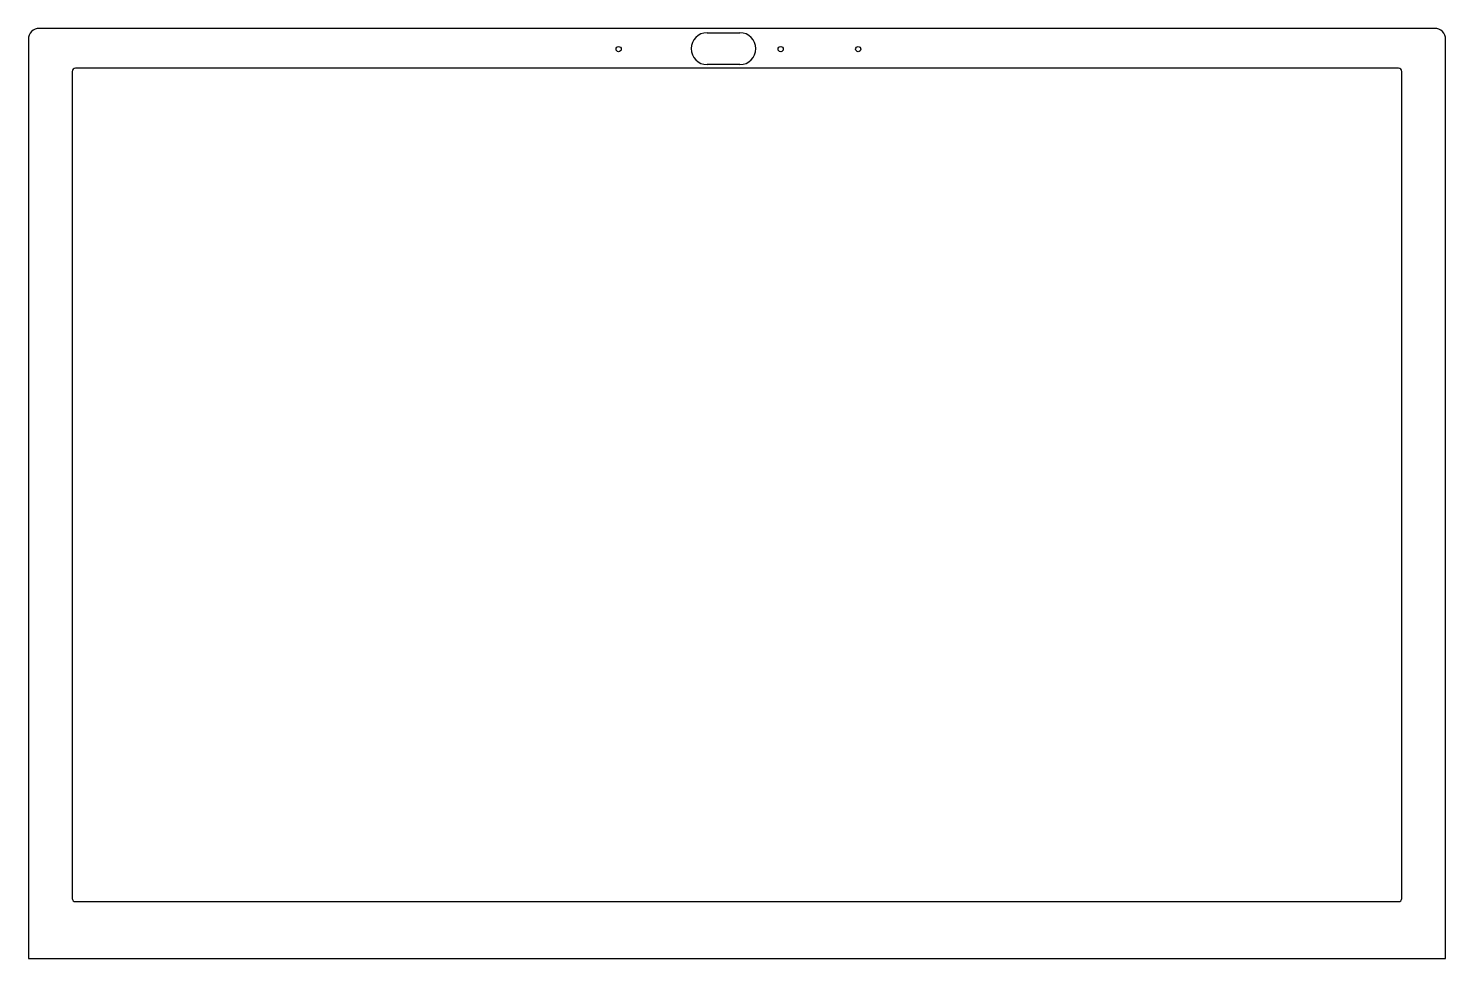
# Model space of a CAD drawing. Header units: millimetres. Extents: x 0 to 324, y 0 to 213.
import ezdxf

# ---------------------------------------------------------------- set-up
doc = ezdxf.new("R2010")
doc.units = ezdxf.units.MM
doc.layers.get('0').update_dxf_attribs({"linetype": 'CONTINUOUS'})

msp = doc.modelspace()

# ---------------------------------------------------------------- linework, layer by layer
for p, q in [((155.4, 212), (162.9, 212)), ((162.9, 204.7), (155.4, 204.7))]:
    msp.add_line(p, q)
for points in [[(0, 0), (324.5, 0), (324.5, 210.5, 0.414214), (322, 213), (2.5, 213, 0.414214), (0, 210.5)], [(10.8, 13.05), (313.7, 13.05, 0.414214), (314.45, 13.8), (314.45, 203.15, 0.414214), (313.7, 203.9), (10.8, 203.9, 0.414214), (10.05, 203.15), (10.05, 13.8, 0.414214)]]:
    msp.add_lwpolyline(points, format="xyb", close=True)
for centre in [(135.15, 208.25), (172.25, 208.25), (190, 208.25)]:
    msp.add_circle(centre, 0.6)
for centre, start, end in [((155.4, 208.35), 90, 180), ((162.9, 208.35), 0, 90), ((155.4, 208.35), 180, 270), ((162.9, 208.35), -90, 0)]:
    msp.add_arc(centre, 3.65, start, end)

doc.saveas('drawing.dxf')
